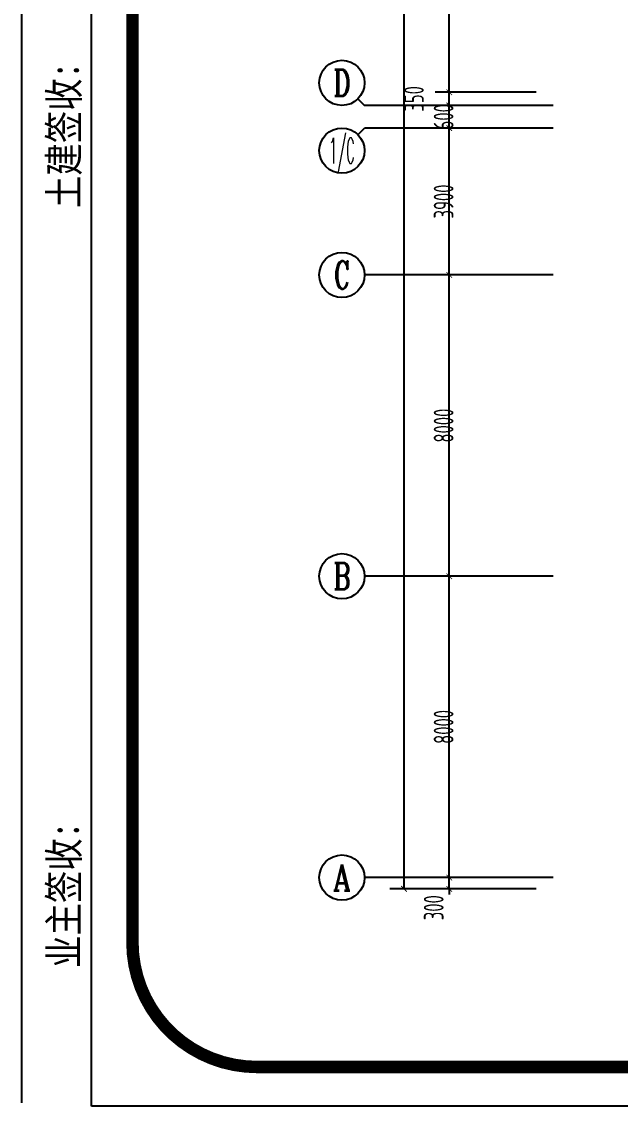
# Model space of a CAD drawing. Header units: inches. Extents: x 871252 to 1312932, y -88801 to 86720.
# Drawn here: x 871252 to 887146, y 7391 to 36188 of the extents above; entities that cross this region are included whole.
import ezdxf
from ezdxf.enums import TextEntityAlignment as Align

# ---------------------------------------------------------------- set-up
doc = ezdxf.new("R2010")
doc.units = ezdxf.units.IN
doc.header["$MEASUREMENT"] = 0
for name, color, linetype in [('AXIS', 3, 'Continuous'), ('AXIS_TEXT', 7, 'Continuous'), ('外框', 7, 'Continuous')]:
    doc.layers.add(name, color=color, linetype=linetype)
doc.styles.add('_TCH_AXIS', font='COMPLEX', dxfattribs={"bigfont": 'GBCBIG'})
doc.styles.add('_TCH_DIM_T3', font='TSSDENG', dxfattribs={"width": 0.64, "bigfont": 'TSSDCHN'})
doc.styles.add('COMPLEX', font='stylu.ttf')
doc.styles.add('宋体平面', font='', dxfattribs={"width": 0.8})
doc.styles.get('宋体平面').set_extended_font_data('SimSun')
doc.dimstyles.new('_TCH_ARCH&&150', dxfattribs={"dimtxt": 525, "dimasz": 150, "dimexe": 375, "dimexo": 450, "dimgap": 150, "dimtad": 1, "dimdec": 0, "dimzin": 0, "dimdsep": 46, "dimtxsty": '_TCH_DIM_T3', "dimblk": 'ARCHTICK', "dimcen": 0.09, "dimclrt": 7, "dimazin": 2, "dimtfac": 1, "dimtdec": 0, "dimtix": 1, "dimtmove": 2, "dimatfit": 3, "dimfxl": 0, "dimtolj": 1, "dimtzin": 0, "dimarcsym": 0})

# ---------------------------------------------------------------- blocks, each defined once
blk = doc.blocks.new('_ArchTick')
at = {"color": 0, "linetype": 'ByBlock', "const_width": 0.15}
blk.add_lwpolyline([(-0.5, -0.5), (0.5, 0.5)], dxfattribs=at)
blk = doc.blocks.new('*D89')
at = {"layer": 'AXIS', "color": 0, "lineweight": -2, "transparency": 16777216}
for p, q in [((882605, 13464), (882605, 13614)), ((884915, 13464), (882230, 13464)), ((882605, 13164), (882605, 13464)), ((884915, 13164), (882230, 13164)), ((882605, 13164), (882605, 13014))]:
    blk.add_line(p, q, dxfattribs=at)
at = {"layer": 'Defpoints', "color": 0, "transparency": 16777216}
for p in [(882605, 13464), (885365, 13464), (885365, 13164)]:
    blk.add_point(p, dxfattribs=at)
at = {"layer": 'AXIS', "color": 0, "lineweight": -2, "transparency": 16777216, "xscale": 150, "yscale": 150, "zscale": 150}
for p, rotation in [((882605, 13464), 270), ((882605, 13164), 90)]:
    blk.add_blockref('_ArchTick', p, dxfattribs=dict(at, rotation=rotation))
at = {"layer": 'AXIS', "color": 7, "transparency": 16777216, "insert": (882192, 12665), "char_height": 525, "attachment_point": 5, "rotation": 90, "style": '_TCH_DIM_T3'}
blk.add_mtext('\\A1;300', dxfattribs=at)
blk = doc.blocks.new('*D90')
at = {"layer": 'AXIS', "color": 0, "lineweight": -2, "transparency": 16777216}
for p, q in [((884915, 21464), (882230, 21464)), ((882605, 13464), (882605, 21464)), ((884915, 13464), (882230, 13464))]:
    blk.add_line(p, q, dxfattribs=at)
at = {"layer": 'Defpoints', "color": 0, "transparency": 16777216}
for p in [(882605, 21464), (885365, 21464), (885365, 13464)]:
    blk.add_point(p, dxfattribs=at)
at = {"layer": 'AXIS', "color": 0, "lineweight": -2, "transparency": 16777216, "xscale": 150, "yscale": 150, "zscale": 150}
for p, rotation in [((882605, 21464), 90), ((882605, 13464), 270)]:
    blk.add_blockref('_ArchTick', p, dxfattribs=dict(at, rotation=rotation))
at = {"layer": 'AXIS', "color": 7, "transparency": 16777216, "insert": (882455, 17464), "char_height": 525, "attachment_point": 5, "rotation": 90, "style": '_TCH_DIM_T3'}
blk.add_mtext('\\A1;8000', dxfattribs=at)
blk = doc.blocks.new('*D91')
at = {"layer": 'AXIS', "color": 0, "lineweight": -2, "transparency": 16777216}
for p, q in [((884915, 29464), (882230, 29464)), ((882605, 21464), (882605, 29464)), ((884915, 21464), (882230, 21464))]:
    blk.add_line(p, q, dxfattribs=at)
at = {"layer": 'Defpoints', "color": 0, "transparency": 16777216}
for p in [(882605, 29464), (885365, 29464), (885365, 21464)]:
    blk.add_point(p, dxfattribs=at)
at = {"layer": 'AXIS', "color": 0, "lineweight": -2, "transparency": 16777216, "xscale": 150, "yscale": 150, "zscale": 150}
for p, rotation in [((882605, 29464), 90), ((882605, 21464), 270)]:
    blk.add_blockref('_ArchTick', p, dxfattribs=dict(at, rotation=rotation))
at = {"layer": 'AXIS', "color": 7, "transparency": 16777216, "insert": (882455, 25464), "char_height": 525, "attachment_point": 5, "rotation": 90, "style": '_TCH_DIM_T3'}
blk.add_mtext('\\A1;8000', dxfattribs=at)
blk = doc.blocks.new('*D92')
at = {"layer": 'AXIS', "color": 0, "lineweight": -2, "transparency": 16777216}
for p, q in [((884915, 33364), (882230, 33364)), ((882605, 29464), (882605, 33364)), ((884915, 29464), (882230, 29464))]:
    blk.add_line(p, q, dxfattribs=at)
at = {"layer": 'Defpoints', "color": 0, "transparency": 16777216}
for p in [(882605, 33364), (885365, 33364), (885365, 29464)]:
    blk.add_point(p, dxfattribs=at)
at = {"layer": 'AXIS', "color": 0, "lineweight": -2, "transparency": 16777216, "xscale": 150, "yscale": 150, "zscale": 150}
for p, rotation in [((882605, 33364), 90), ((882605, 29464), 270)]:
    blk.add_blockref('_ArchTick', p, dxfattribs=dict(at, rotation=rotation))
at = {"layer": 'AXIS', "color": 7, "transparency": 16777216, "insert": (882455, 31414), "char_height": 525, "attachment_point": 5, "rotation": 90, "style": '_TCH_DIM_T3'}
blk.add_mtext('\\A1;3900', dxfattribs=at)
blk = doc.blocks.new('*D93')
at = {"layer": 'AXIS', "color": 0, "lineweight": -2, "transparency": 16777216}
for p, q in [((884915, 33964), (882230, 33964)), ((882605, 33364), (882605, 33964)), ((884915, 33364), (882230, 33364))]:
    blk.add_line(p, q, dxfattribs=at)
at = {"layer": 'Defpoints', "color": 0, "transparency": 16777216}
for p in [(882605, 33964), (885365, 33964), (885365, 33364)]:
    blk.add_point(p, dxfattribs=at)
at = {"layer": 'AXIS', "color": 0, "lineweight": -2, "transparency": 16777216, "xscale": 150, "yscale": 150, "zscale": 150}
for p, rotation in [((882605, 33964), 90), ((882605, 33364), 270)]:
    blk.add_blockref('_ArchTick', p, dxfattribs=dict(at, rotation=rotation))
at = {"layer": 'AXIS', "color": 7, "transparency": 16777216, "insert": (882455, 33664), "char_height": 525, "attachment_point": 5, "rotation": 90, "style": '_TCH_DIM_T3'}
blk.add_mtext('\\A1;600', dxfattribs=at)
blk = doc.blocks.new('*D94')
at = {"layer": 'AXIS', "color": 0, "lineweight": -2, "transparency": 16777216}
for p, q in [((884915, 34314), (882230, 34314)), ((882605, 33964), (882605, 34314)), ((884915, 33964), (882230, 33964))]:
    blk.add_line(p, q, dxfattribs=at)
at = {"layer": 'Defpoints', "color": 0, "transparency": 16777216}
for p in [(882605, 34314), (885365, 34314), (885365, 33964)]:
    blk.add_point(p, dxfattribs=at)
at = {"layer": 'AXIS', "color": 0, "lineweight": -2, "transparency": 16777216, "xscale": 150, "yscale": 150, "zscale": 150}
for p, rotation in [((882605, 34314), 90), ((882605, 33964), 270)]:
    blk.add_blockref('_ArchTick', p, dxfattribs=dict(at, rotation=rotation))
at = {"layer": 'AXIS', "color": 7, "transparency": 16777216, "insert": (881667, 34139), "char_height": 525, "attachment_point": 5, "rotation": 90, "style": '_TCH_DIM_T3'}
blk.add_mtext('\\A1;350', dxfattribs=at)
blk = doc.blocks.new('*D95')
at = {"layer": 'AXIS', "color": 0, "lineweight": -2, "transparency": 16777216}
for p, q in [((884915, 41964), (882230, 41964)), ((882605, 34314), (882605, 41964)), ((884915, 34314), (882230, 34314))]:
    blk.add_line(p, q, dxfattribs=at)
at = {"layer": 'Defpoints', "color": 0, "transparency": 16777216}
for p in [(882605, 41964), (885365, 41964), (885365, 34314)]:
    blk.add_point(p, dxfattribs=at)
at = {"layer": 'AXIS', "color": 0, "lineweight": -2, "transparency": 16777216, "xscale": 150, "yscale": 150, "zscale": 150}
for p, rotation in [((882605, 41964), 90), ((882605, 34314), 270)]:
    blk.add_blockref('_ArchTick', p, dxfattribs=dict(at, rotation=rotation))
at = {"layer": 'AXIS', "color": 7, "transparency": 16777216, "insert": (882455, 38139), "char_height": 525, "attachment_point": 5, "rotation": 90, "style": '_TCH_DIM_T3'}
blk.add_mtext('\\A1;7650', dxfattribs=at)
blk = doc.blocks.new('*D101')
at = {"layer": 'AXIS', "color": 0, "lineweight": -2, "transparency": 16777216}
for p, q in [((884915, 76859), (881030, 76859)), ((881405, 13164), (881405, 76859)), ((884915, 13164), (881030, 13164))]:
    blk.add_line(p, q, dxfattribs=at)
at = {"layer": 'Defpoints', "color": 0, "transparency": 16777216}
for p in [(881405, 76859), (885365, 76859), (885365, 13164)]:
    blk.add_point(p, dxfattribs=at)
at = {"layer": 'AXIS', "color": 0, "lineweight": -2, "transparency": 16777216, "xscale": 150, "yscale": 150, "zscale": 150}
for p, rotation in [((881405, 76859), 90), ((881405, 13164), 270)]:
    blk.add_blockref('_ArchTick', p, dxfattribs=dict(at, rotation=rotation))
at = {"layer": 'AXIS', "color": 7, "transparency": 16777216, "insert": (881255, 45012), "char_height": 525, "attachment_point": 5, "rotation": 90, "style": '_TCH_DIM_T3'}
blk.add_mtext('\\A1;63695', dxfattribs=at)
blk = doc.blocks.new('_AXISO')
blk.add_circle((0, 0), 0.5)
at = {"layer": 'AXIS_TEXT', "style": 'COMPLEX', "width": 1.041667}
blk.add_attdef('A', text='', height=0.56, dxfattribs=at).set_placement((-0.25, -0.28), (0.25, -0.28), align=Align.FIT)

msp = doc.modelspace()

# ---------------------------------------------------------------- linework, layer by layer
at = {"layer": 'AXIS'}
for p, q in [((880179.1, 34140), (880354.9, 33964.3)), ((885365.4, 33964.3), (880354.9, 33964.3)), ((880179.1, 33188.5), (880354.9, 33364.3)), ((885365.4, 33364.3), (880354.9, 33364.3)), ((885365.4, 29464.3), (880354.9, 29464.3)), ((885365.4, 21464.3), (880354.9, 21464.3)), ((885365.4, 13464.3), (880354.9, 13464.3))]:
    msp.add_line(p, q, dxfattribs=at)
at = {"layer": '外框', "lineweight": -2}
for p, q in [((871252.1, 7482.5), (871252.1, 86720.3)), ((873103.7, 7391.5), (873103.7, 86720.3)), ((986308.8, 7391.5), (873103.7, 7391.5))]:
    msp.add_line(p, q, dxfattribs=at)
at = {"layer": '外框', "lineweight": -2, "const_width": 330.9}
msp.add_lwpolyline([(877501.9, 8435.7), (981742.4, 8435.7, 0.4142136), (985051.7, 11744.9), (985051.7, 82339.2, 0.4142136), (981742.4, 85648.4), (877501.9, 85648.4, 0.4142136), (874192.7, 82339.2), (874192.7, 11744.9, 0.4142136)], format="xyb", close=True, dxfattribs=at)

# ---------------------------------------------------------------- block references
at = {"layer": 'AXIS'}
ref = msp.add_blockref('_AXISO', (879754.9, 34564.3), dxfattribs=dict(at, xscale=1200, yscale=1200, zscale=1200))
ref.add_attrib('A', 'D', dxfattribs={"layer": 'AXIS_TEXT', "height": 705.1, "style": '_TCH_AXIS', "width": 0.8}).set_placement((879526.6, 34211.7), (879983.2, 34211.7), align=Align.FIT)
ref = msp.add_blockref('_AXISO', (879754.9, 32764.3), dxfattribs=dict(at, xscale=1200, yscale=1200, zscale=1200))
ref.add_attrib('A', '1/C', dxfattribs={"layer": 'AXIS_TEXT', "height": 678.82, "style": '_TCH_AXIS', "width": 0.403846}).set_placement((879415.5, 32424.8), (880094.3, 32424.8), align=Align.FIT)
ref = msp.add_blockref('_AXISO', (879754.9, 29464.3), dxfattribs=dict(at, xscale=1200, yscale=1200, zscale=1200))
ref.add_attrib('A', 'C', dxfattribs={"layer": 'AXIS_TEXT', "height": 729.3, "style": '_TCH_AXIS', "width": 0.8}).set_placement((879546.5, 29099.6), (879963.3, 29099.6), align=Align.FIT)
ref = msp.add_blockref('_AXISO', (879754.9, 21464.3), dxfattribs=dict(at, xscale=1200, yscale=1200, zscale=1200))
ref.add_attrib('A', 'B', dxfattribs={"layer": 'AXIS_TEXT', "height": 705.1, "style": '_TCH_AXIS', "width": 0.8}).set_placement((879526.6, 21111.7), (879983.2, 21111.7), align=Align.FIT)
ref = msp.add_blockref('_AXISO', (879754.9, 13464.3), dxfattribs=dict(at, xscale=1200, yscale=1200, zscale=1200))
ref.add_attrib('A', 'A', dxfattribs={"layer": 'AXIS_TEXT', "height": 692.8, "style": '_TCH_AXIS', "width": 0.8}).set_placement((879517.4, 13117.9), (879992.4, 13117.9), align=Align.FIT)

# ---------------------------------------------------------------- texts
at = {"layer": '外框', "lineweight": -2, "style": '宋体平面', "width": 0.8}
msp.add_text('业主签收:                                      土建签收:                                     水、电签收:', height=788.414, rotation=90, dxfattribs=at).set_placement((872768.2, 11066.1))

# ---------------------------------------------------------------- dimensions: what is measured, and where the dimension line sits
at = {"layer": 'AXIS'}
for p1, p2, distance, picture, middle in [((885365.379, 13164.2524), (885365.379, 76858.8256), 3960.5, '*D101', (881254.879, 45011.539)), ((885365.4, 34314.3), (885365.4, 41964.3), 2760.5, '*D95', (882454.9, 38139.3)), ((885365.4, 33364.3), (885365.4, 33964.3), 2760.5, '*D93', (882454.9, 33664.3)), ((885365.4, 29464.3), (885365.4, 33364.3), 2760.5, '*D92', (882454.9, 31414.3)), ((885365.4, 21464.3), (885365.4, 29464.3), 2760.5, '*D91', (882454.9, 25464.3)), ((885365.4, 13464.3), (885365.4, 21464.3), 2760.5, '*D90', (882454.9, 17464.3))]:
    dim = msp.add_aligned_dim(p1=p1, p2=p2, distance=distance, dimstyle='_TCH_ARCH&&150', dxfattribs=at)
    dim.commit()
    dim.dimension.update_dxf_attribs({"geometry": picture, "text_midpoint": middle})
for base, p1, p2, picture, middle in [((882604.9, 34314.3), (885365.4, 33964.3), (885365.4, 34314.3), '*D94', (881667.4, 34139.3)), ((882604.9, 13464.3), (885365.4, 13164.3), (885365.4, 13464.3), '*D89', (882192.4, 12665.3))]:
    dim = msp.add_linear_dim(base=base, p1=p1, p2=p2, angle=90, dimstyle='_TCH_ARCH&&150', dxfattribs=at)
    dim.commit()
    dim.dimension.update_dxf_attribs({"geometry": picture, "text_midpoint": middle, "dimtype": 161})

doc.saveas('drawing.dxf')
